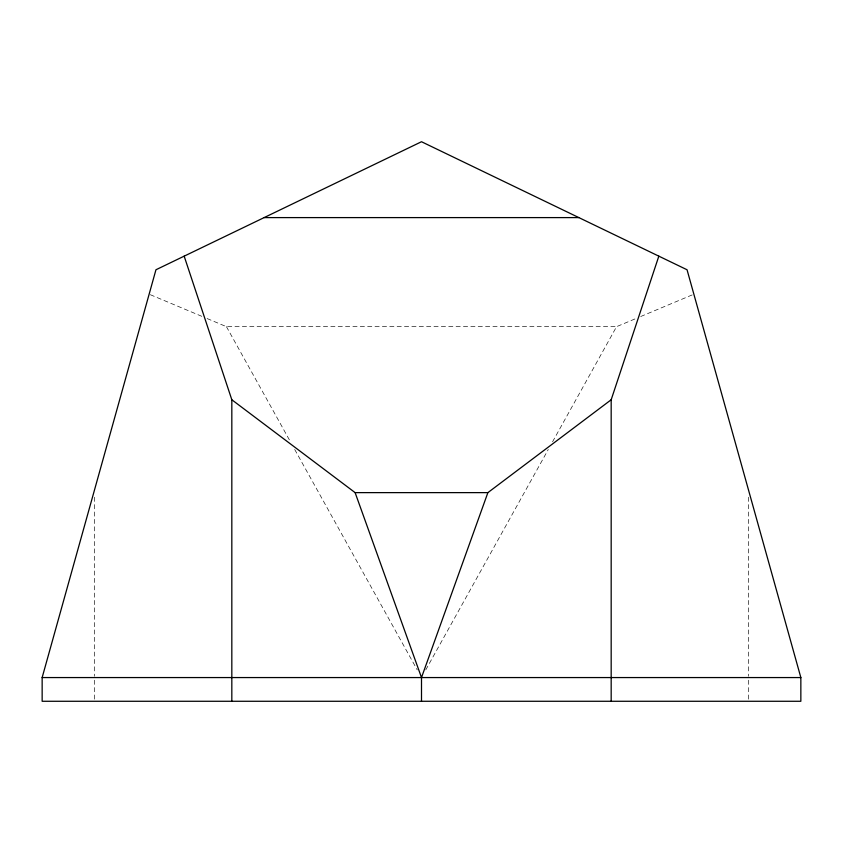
<?xml version="1.0" encoding="UTF-8"?>
<svg xmlns="http://www.w3.org/2000/svg" width="843" height="843" viewBox="0 0 843 843"><rect width="100%" height="100%" fill="white"/><g stroke="black" fill="none" stroke-linecap="round" stroke-linejoin="round"><path stroke-width="0.63" stroke-dasharray="4.21 3.16" d="M425.768 669.89L548.287 449.477M552.555 441.806L616.56 326.662L635.885 318.549M640.712 316.515L692.661 294.713M207.115 318.549L226.44 326.662L616.56 326.662M150.339 294.713L202.288 316.515M226.44 326.662L290.445 441.806M294.713 449.477L417.232 669.89M748.689 497.233L748.689 676.244M748.689 680.196L748.689 699.953M94.311 497.233L94.311 676.244M94.311 680.196L94.311 699.953"/><path stroke-width="1.26" d="M42.15 677.561L155.955 269.76L421.5 141.729L687.045 269.76L800.85 677.561L800.85 701.271L42.15 701.271L42.15 677.561L800.85 677.561M611.175 701.271L611.175 399.761L658.836 256.156M421.5 701.271L421.5 677.561L487.886 492.628L611.175 399.761M264.144 217.599L578.856 217.599M184.164 256.156L231.825 399.761L355.114 492.628L487.886 492.628M355.114 492.628L421.5 677.561M231.825 399.761L231.825 701.271"/></g></svg>
